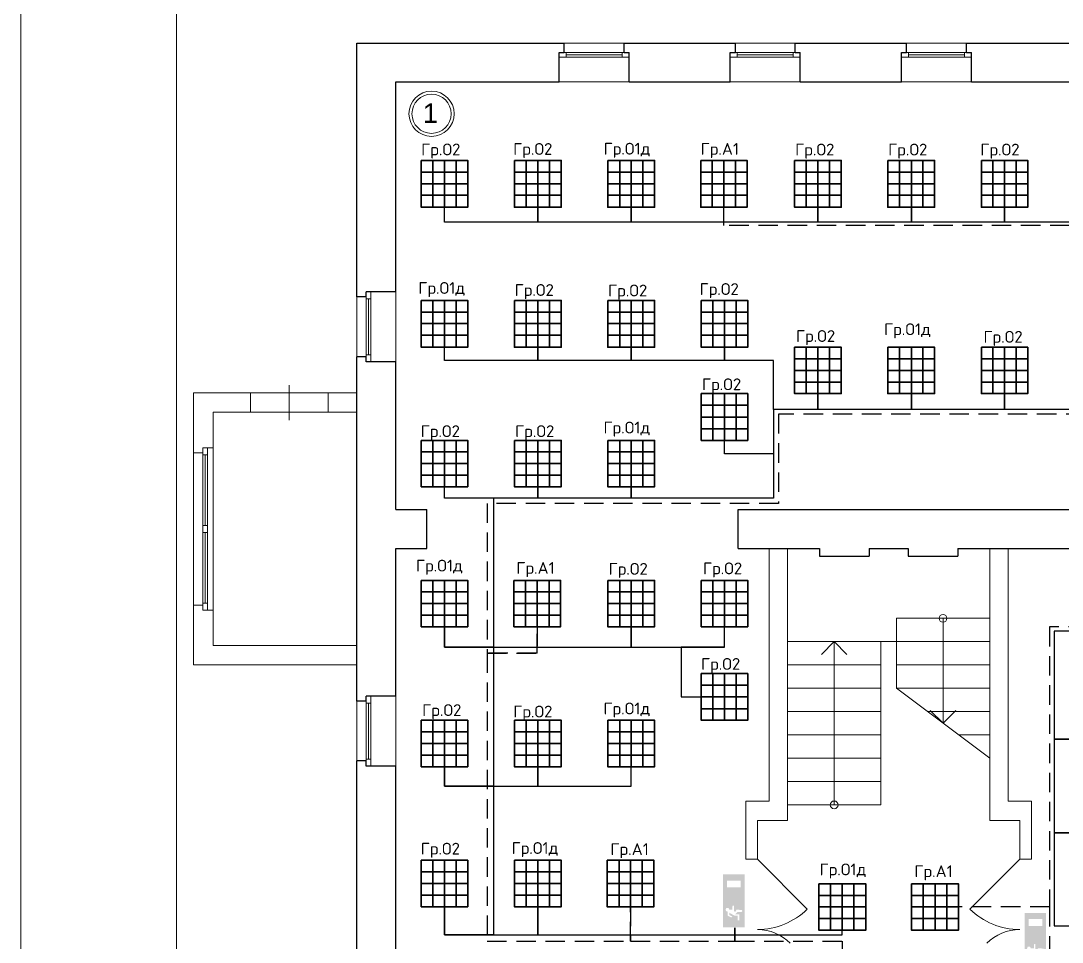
# Model space of a CAD drawing. Header units: metres. Extents: x -1525 to -1043, y -1331 to -1144.
# Drawn here: x -1460.46 to -1447.07, y -1213.35 to -1201.49 of the extents above; entities that cross this region are included whole.
import ezdxf
from ezdxf import colors
from ezdxf.entities.mleader import LeaderData, LeaderLine
from ezdxf.enums import TextEntityAlignment as Align
from ezdxf.math import Vec2, Vec3

# ---------------------------------------------------------------- set-up
doc = ezdxf.new("R2010")
doc.units = ezdxf.units.M
doc.header["$MEASUREMENT"] = 0
doc.linetypes.add('( Hidden )', pattern=[0.375, 0.25, -0.125])
doc.layers.add('_ЭОМ', color=10, linetype='Continuous', lineweight=30)
doc.layers.add('ЭС', color=5, linetype='Continuous', lineweight=30)
doc.layers.add('PDF _ITAB-light', color=3, linetype='Continuous')
doc.styles.get("Standard").update_dxf_attribs({"font": 'txt.shx', "width": 0.8, "height": 0.0025})
doc.styles.add('Style-Arial', font='arial.ttf')

# ---------------------------------------------------------------- blocks, each defined once
blk = doc.blocks.new('*U5')
at = {"color": 7, "linetype": 'Continuous', "lineweight": 13}
blk.add_line((-12.487, 20.002), (-12.487, -19.998), dxfattribs=at)
at = {"color": 7, "linetype": 'Continuous', "lineweight": 0, "flags": 128}
blk.add_lwpolyline([(14.513, 20.502), (-14.487, 20.502), (-14.487, -20.498), (14.513, -20.498), (14.513, 20.502)], close=True, dxfattribs=at)
blk = doc.blocks.new('*U11')
at = {"color": 7, "linetype": 'Continuous', "lineweight": 13}
for radius in [0.291, 0.252]:
    blk.add_circle((0, 0), radius, dxfattribs=at)
at = {"color": 7, "linetype": 'Continuous', "lineweight": 13, "style": 'Style-Arial'}
blk.add_text('1', height=0.25, dxfattribs=at).set_placement((-0.113, 0.133), align=Align.TOP_LEFT)

msp = doc.modelspace()

# ---------------------------------------------------------------- hatches: boundary and pattern name
at = {"ltscale": 10}
h = msp.add_hatch(color=1, dxfattribs=at)
h.set_gradient(color1=(29, 246, 9), color2=(38, 246, 19), one_color=1, tint=0.52)
h.paths.add_polyline_path([(-1451.43007471, -1213.15455167), (-1451.15426668, -1213.15455167), (-1451.15426668, -1212.47489402), (-1451.43007471, -1212.47489402)])
h.paths.add_polyline_path([(-1451.30596021, -1212.87480178), (-1451.29216331, -1212.87480178), (-1451.29216331, -1212.94769934), (-1451.27246801, -1212.9575396), (-1451.25769285, -1212.92798927), (-1451.18746508, -1212.93307773), (-1451.18381702, -1212.94769934), (-1451.19367205, -1212.9575396), (-1451.24291768, -1212.9575396), (-1451.27246801, -1212.98708994), (-1451.22322239, -1212.98708994), (-1451.22322239, -1213.06590067), (-1451.24291768, -1213.06590067), (-1451.24291768, -1213.00680001), (-1451.28232305, -1213.00680001), (-1451.35126398, -1212.96739464), (-1451.35126398, -1212.99694497), (-1451.31187338, -1213.01664027), (-1451.32171364, -1213.02649531), (-1451.33156868, -1213.02649531), (-1451.37097405, -1213.00680001), (-1451.37293856, -1212.95360468), (-1451.39066935, -1212.94769934), (-1451.40052438, -1212.92798927), (-1451.39066935, -1212.90829398), (-1451.36111901, -1212.90829398), (-1451.35126398, -1212.92798927), (-1451.31187338, -1212.92798927), (-1451.31187338, -1212.88859868)], flags=16)
h.paths.add_polyline_path([(-1451.38081431, -1212.64234098), (-1451.38081431, -1212.55368998), (-1451.20351231, -1212.55368998), (-1451.20351231, -1212.64234098)], flags=16)
h = msp.add_hatch(color=1, dxfattribs=at)
h.set_gradient(color1=(29, 246, 9), color2=(38, 246, 19), one_color=1, tint=0.52)
h.paths.add_polyline_path([(-1447.55364517, -1213.65097159), (-1447.27783714, -1213.65097159), (-1447.27783714, -1212.97131394), (-1447.55364517, -1212.97131394)])
h.paths.add_polyline_path([(-1447.42953067, -1213.37122169), (-1447.41573377, -1213.37122169), (-1447.41573377, -1213.44411926), (-1447.39603847, -1213.45395952), (-1447.38126331, -1213.42440919), (-1447.31103554, -1213.42949765), (-1447.30738748, -1213.44411926), (-1447.31724251, -1213.45395952), (-1447.36648814, -1213.45395952), (-1447.39603847, -1213.48350985), (-1447.34679284, -1213.48350985), (-1447.34679284, -1213.56232059), (-1447.36648814, -1213.56232059), (-1447.36648814, -1213.50321992), (-1447.40589351, -1213.50321992), (-1447.47483444, -1213.46381456), (-1447.47483444, -1213.49336489), (-1447.43544384, -1213.51306019), (-1447.4452841, -1213.52291522), (-1447.45513914, -1213.52291522), (-1447.49454451, -1213.50321992), (-1447.49650902, -1213.4500246), (-1447.5142398, -1213.44411926), (-1447.52409484, -1213.42440919), (-1447.5142398, -1213.40471389), (-1447.48468947, -1213.40471389), (-1447.47483444, -1213.42440919), (-1447.43544384, -1213.42440919), (-1447.43544384, -1213.38501859)], flags=16)
h.paths.add_polyline_path([(-1447.50438477, -1213.1387609), (-1447.50438477, -1213.0501099), (-1447.32708277, -1213.0501099), (-1447.32708277, -1213.1387609)], flags=16)

# ---------------------------------------------------------------- linework, layer by layer
at = {"lineweight": 30}
for p, q in [((-1456.13780448, -1201.78069515), (-1453.47280448, -1201.78069515)), ((-1456.13780448, -1205.04569515), (-1456.13780448, -1201.78069515)), ((-1452.70280448, -1201.78069515), (-1451.27280448, -1201.78069515)), ((-1450.50280448, -1201.78069515), (-1449.07280448, -1201.78069515)), ((-1448.30280448, -1201.78069515), (-1446.87280448, -1201.78069515)), ((-1455.63780448, -1202.28069515), (-1453.53780448, -1202.28069515)), ((-1455.63780448, -1204.98069515), (-1455.63780448, -1202.28069515)), ((-1452.63780448, -1202.28069515), (-1451.33780448, -1202.28069515)), ((-1450.43780448, -1202.28069515), (-1449.13780448, -1202.28069515)), ((-1448.23780448, -1202.28069515), (-1446.93780448, -1202.28069515)), ((-1456.13780448, -1210.24569515), (-1456.13780448, -1205.81569515)), ((-1455.63780448, -1207.78069515), (-1455.63780448, -1205.88069515)), ((-1455.63780448, -1210.18069515), (-1455.63780448, -1208.28069515)), ((-1456.13780448, -1214.28069515), (-1456.13780448, -1211.01569515)), ((-1455.63780448, -1213.78069515), (-1455.63780448, -1211.08069515))]:
    msp.add_line(p, q, dxfattribs=at)
at = {"color": 7, "linetype": 'Continuous', "lineweight": 30}
for p, q in [((-1453.47280448, -1201.90069515), (-1453.47280448, -1201.78069515)), ((-1452.70280448, -1201.90069515), (-1452.70280448, -1201.78069515)), ((-1451.27280448, -1201.90069515), (-1451.27280448, -1201.78069515)), ((-1450.50280448, -1201.90069515), (-1450.50280448, -1201.78069515)), ((-1449.07280448, -1201.90069515), (-1449.07280448, -1201.78069515)), ((-1448.30280448, -1201.90069515), (-1448.30280448, -1201.78069515)), ((-1453.53780448, -1202.28069515), (-1453.53780448, -1201.90069515)), ((-1453.53780448, -1201.90069515), (-1453.47280448, -1201.90069515)), ((-1452.70280448, -1201.90069515), (-1452.63780448, -1201.90069515)), ((-1452.63780448, -1202.28069515), (-1452.63780448, -1201.90069515)), ((-1451.33780448, -1202.28069515), (-1451.33780448, -1201.90069515)), ((-1451.33780448, -1201.90069515), (-1451.27280448, -1201.90069515)), ((-1450.50280448, -1201.90069515), (-1450.43780448, -1201.90069515)), ((-1450.43780448, -1202.28069515), (-1450.43780448, -1201.90069515)), ((-1449.13780448, -1202.28069515), (-1449.13780448, -1201.90069515)), ((-1449.13780448, -1201.90069515), (-1449.07280448, -1201.90069515)), ((-1448.30280448, -1201.90069515), (-1448.23780448, -1201.90069515)), ((-1448.23780448, -1202.28069515), (-1448.23780448, -1201.90069515)), ((-1455.63780448, -1204.98069515), (-1456.01780448, -1204.98069515)), ((-1456.01780448, -1205.04569515), (-1456.01780448, -1204.98069515)), ((-1456.01780448, -1205.04569515), (-1456.13780448, -1205.04569515)), ((-1456.01780448, -1205.81569515), (-1456.13780448, -1205.81569515)), ((-1456.01780448, -1205.88069515), (-1456.01780448, -1205.81569515)), ((-1455.63780448, -1205.88069515), (-1456.01780448, -1205.88069515)), ((-1455.63780448, -1207.78069515), (-1455.23780448, -1207.78069515)), ((-1455.23780448, -1208.28069515), (-1455.23780448, -1207.78069515)), ((-1451.23780448, -1207.78069515), (-1441.43780448, -1207.78069515)), ((-1451.23780448, -1208.28069515), (-1451.23780448, -1207.78069515)), ((-1455.63780448, -1208.28069515), (-1455.23780448, -1208.28069515)), ((-1451.23780448, -1208.28069515), (-1450.19280448, -1208.28069515)), ((-1450.19280448, -1208.28069515), (-1450.19280448, -1208.38069515)), ((-1449.55280448, -1208.28069515), (-1449.55280448, -1208.38069515)), ((-1449.55280448, -1208.28069515), (-1449.05280448, -1208.28069515)), ((-1449.05280448, -1208.28069515), (-1449.05280448, -1208.38069515)), ((-1448.41280448, -1208.28069515), (-1448.41280448, -1208.38069515)), ((-1448.41280448, -1208.28069515), (-1441.2306977, -1208.28069515)), ((-1450.19280448, -1208.38069515), (-1449.55280448, -1208.38069515)), ((-1449.05280448, -1208.38069515), (-1448.41280448, -1208.38069515)), ((-1455.63780448, -1210.18069515), (-1456.01780448, -1210.18069515)), ((-1456.01780448, -1210.24569515), (-1456.01780448, -1210.18069515)), ((-1456.01780448, -1210.24569515), (-1456.13780448, -1210.24569515)), ((-1456.01780448, -1211.01569515), (-1456.13780448, -1211.01569515)), ((-1456.01780448, -1211.08069515), (-1456.01780448, -1211.01569515)), ((-1455.63780448, -1211.08069515), (-1456.01780448, -1211.08069515))]:
    msp.add_line(p, q, dxfattribs=at)
at = {"color": 7, "linetype": 'Continuous', "lineweight": 0}
for p, q in [((-1453.47280448, -1201.78069515), (-1452.70280448, -1201.78069515)), ((-1451.27280448, -1201.78069515), (-1450.50280448, -1201.78069515)), ((-1449.07280448, -1201.78069515), (-1448.30280448, -1201.78069515)), ((-1453.44780448, -1201.90069515), (-1452.72780448, -1201.90069515)), ((-1453.44780448, -1201.93069515), (-1452.72780448, -1201.93069515)), ((-1451.24780448, -1201.90069515), (-1450.52780448, -1201.90069515)), ((-1451.24780448, -1201.93069515), (-1450.52780448, -1201.93069515)), ((-1449.04780448, -1201.90069515), (-1448.32780448, -1201.90069515)), ((-1449.04780448, -1201.93069515), (-1448.32780448, -1201.93069515)), ((-1452.72780448, -1201.96069515), (-1453.44780448, -1201.96069515)), ((-1450.52780448, -1201.96069515), (-1451.24780448, -1201.96069515)), ((-1448.32780448, -1201.96069515), (-1449.04780448, -1201.96069515)), ((-1453.53780448, -1202.28069515), (-1452.63780448, -1202.28069515)), ((-1451.33780448, -1202.28069515), (-1450.43780448, -1202.28069515)), ((-1449.13780448, -1202.28069515), (-1448.23780448, -1202.28069515)), ((-1455.63780448, -1205.88069515), (-1455.63780448, -1204.98069515)), ((-1456.13780448, -1205.81569515), (-1456.13780448, -1205.04569515)), ((-1456.01780448, -1205.79069515), (-1456.01780448, -1205.07069515)), ((-1455.98780448, -1205.79069515), (-1455.98780448, -1205.07069515)), ((-1455.95780448, -1205.07069515), (-1455.95780448, -1205.79069515)), ((-1457.00780448, -1206.18069515), (-1457.00780448, -1206.63069515)), ((-1457.98780448, -1209.07569515), (-1457.98780448, -1206.98569515)), ((-1458.23780448, -1207.05069515), (-1458.23780448, -1209.01069515)), ((-1458.11780448, -1208.98569515), (-1458.11780448, -1207.07569515)), ((-1458.08780448, -1207.98569515), (-1458.08780448, -1207.07569515)), ((-1458.05780448, -1207.07569515), (-1458.05780448, -1208.98569515)), ((-1458.08780448, -1208.98569515), (-1458.08780448, -1208.07569515)), ((-1448.60280448, -1209.18069515), (-1448.60280448, -1210.53069515)), ((-1450.16768378, -1209.64557445), (-1450.00280448, -1209.48069515)), ((-1450.00280448, -1211.58069515), (-1450.00280448, -1209.48069515)), ((-1449.83792518, -1209.64557445), (-1450.00280448, -1209.48069515)), ((-1449.20280448, -1209.48069515), (-1448.00280448, -1209.48069515)), ((-1450.60280448, -1209.78069515), (-1449.40280448, -1209.78069515)), ((-1449.20280448, -1209.78069515), (-1448.00280448, -1209.78069515)), ((-1450.60280448, -1210.08069515), (-1449.40280448, -1210.08069515)), ((-1449.20280448, -1210.08069515), (-1448.00280448, -1210.08069515)), ((-1449.20280448, -1210.08069515), (-1448.00280448, -1210.98069515)), ((-1455.63780448, -1211.08069515), (-1455.63780448, -1210.18069515)), ((-1456.13780448, -1211.01569515), (-1456.13780448, -1210.24569515)), ((-1456.01780448, -1210.99069515), (-1456.01780448, -1210.27069515)), ((-1455.98780448, -1210.99069515), (-1455.98780448, -1210.27069515)), ((-1455.95780448, -1210.27069515), (-1455.95780448, -1210.99069515)), ((-1448.76768378, -1210.36581585), (-1448.60280448, -1210.53069515)), ((-1448.43792518, -1210.36581585), (-1448.60280448, -1210.53069515)), ((-1450.60280448, -1210.38069515), (-1449.40280448, -1210.38069515)), ((-1448.80280448, -1210.38069515), (-1448.00280448, -1210.38069515)), ((-1450.60280448, -1210.68069515), (-1449.40280448, -1210.68069515)), ((-1448.40280448, -1210.68069515), (-1448.00280448, -1210.68069515)), ((-1450.60280448, -1210.98069515), (-1449.40280448, -1210.98069515)), ((-1450.60280448, -1211.28069515), (-1449.40280448, -1211.28069515))]:
    msp.add_line(p, q, dxfattribs=at)
at = {"color": 7, "linetype": 'Continuous', "lineweight": 13}
for p, q in [((-1458.23780448, -1206.28069515), (-1457.50780448, -1206.28069515)), ((-1458.23780448, -1207.05069515), (-1458.23780448, -1206.28069515)), ((-1457.50780448, -1206.53069515), (-1457.50780448, -1206.28069515)), ((-1456.50780448, -1206.53069515), (-1456.50780448, -1206.28069515)), ((-1456.50780448, -1206.28069515), (-1456.13780448, -1206.28069515)), ((-1457.98780448, -1206.53069515), (-1457.50780448, -1206.53069515)), ((-1457.98780448, -1206.98569515), (-1457.98780448, -1206.53069515)), ((-1456.50780448, -1206.53069515), (-1456.13780448, -1206.53069515)), ((-1458.11780448, -1206.98569515), (-1457.98780448, -1206.98569515)), ((-1458.11780448, -1207.05069515), (-1458.11780448, -1206.98569515)), ((-1458.23780448, -1207.05069515), (-1458.11780448, -1207.05069515)), ((-1450.83780448, -1211.53069515), (-1450.83780448, -1208.28069515)), ((-1450.60280448, -1211.78069515), (-1450.60280448, -1208.28069515)), ((-1448.00280448, -1211.78069515), (-1448.00280448, -1208.28069515)), ((-1447.76780448, -1208.28069515), (-1447.76780448, -1211.53069515)), ((-1458.23780448, -1209.78069515), (-1458.23780448, -1209.01069515)), ((-1458.23780448, -1209.01069515), (-1458.11780448, -1209.01069515)), ((-1458.11780448, -1209.07569515), (-1458.11780448, -1209.01069515)), ((-1458.11780448, -1209.07569515), (-1457.98780448, -1209.07569515)), ((-1457.98780448, -1209.53069515), (-1457.98780448, -1209.07569515)), ((-1449.20280448, -1210.08069515), (-1449.20280448, -1209.18069515)), ((-1449.20280448, -1209.18069515), (-1448.00280448, -1209.18069515)), ((-1457.98780448, -1209.53069515), (-1456.13780448, -1209.53069515)), ((-1450.60280448, -1209.48069515), (-1449.20280448, -1209.48069515)), ((-1449.40280448, -1211.58069515), (-1449.40280448, -1209.48069515)), ((-1458.23780448, -1209.78069515), (-1456.13780448, -1209.78069515)), ((-1451.13780448, -1212.28069515), (-1451.13780448, -1211.53069515)), ((-1451.13780448, -1211.53069515), (-1450.83780448, -1211.53069515)), ((-1447.76780448, -1211.53069515), (-1447.46780448, -1211.53069515)), ((-1447.46780448, -1211.53069515), (-1447.46780448, -1212.28069515)), ((-1450.60280448, -1211.58069515), (-1449.40280448, -1211.58069515)), ((-1450.98780448, -1212.28069515), (-1450.98780448, -1211.78069515)), ((-1450.98780448, -1211.78069515), (-1450.60280448, -1211.78069515)), ((-1448.00280448, -1211.78069515), (-1447.61780448, -1211.78069515)), ((-1447.61780448, -1212.28069515), (-1447.61780448, -1211.78069515)), ((-1451.13780448, -1212.28069515), (-1450.98780448, -1212.28069515)), ((-1450.98780448, -1212.28069515), (-1450.34859834, -1212.91990129)), ((-1447.61780448, -1212.28069515), (-1448.25701062, -1212.91990129)), ((-1447.46615195, -1212.27991126), (-1447.61615195, -1212.27991126))]:
    msp.add_line(p, q, dxfattribs=at)
at = {"color": 7, "linetype": 'Continuous', "lineweight": 13, "flags": 128}
for points in [[(-1453.53780448, -1201.90069515), (-1453.44780448, -1201.90069515), (-1453.44780448, -1201.96069515), (-1453.53780448, -1201.96069515), (-1453.53780448, -1201.90069515)], [(-1452.63780448, -1201.90069515), (-1452.72780448, -1201.90069515), (-1452.72780448, -1201.96069515), (-1452.63780448, -1201.96069515), (-1452.63780448, -1201.90069515)], [(-1451.33780448, -1201.90069515), (-1451.24780448, -1201.90069515), (-1451.24780448, -1201.96069515), (-1451.33780448, -1201.96069515), (-1451.33780448, -1201.90069515)], [(-1450.43780448, -1201.90069515), (-1450.52780448, -1201.90069515), (-1450.52780448, -1201.96069515), (-1450.43780448, -1201.96069515), (-1450.43780448, -1201.90069515)], [(-1449.13780448, -1201.90069515), (-1449.04780448, -1201.90069515), (-1449.04780448, -1201.96069515), (-1449.13780448, -1201.96069515), (-1449.13780448, -1201.90069515)], [(-1448.23780448, -1201.90069515), (-1448.32780448, -1201.90069515), (-1448.32780448, -1201.96069515), (-1448.23780448, -1201.96069515), (-1448.23780448, -1201.90069515)], [(-1456.01780448, -1204.98069515), (-1456.01780448, -1205.07069515), (-1455.95780448, -1205.07069515), (-1455.95780448, -1204.98069515), (-1456.01780448, -1204.98069515)], [(-1456.01780448, -1205.88069515), (-1456.01780448, -1205.79069515), (-1455.95780448, -1205.79069515), (-1455.95780448, -1205.88069515), (-1456.01780448, -1205.88069515)], [(-1458.11780448, -1206.98569515), (-1458.11780448, -1207.07569515), (-1458.05780448, -1207.07569515), (-1458.05780448, -1206.98569515), (-1458.11780448, -1206.98569515)], [(-1458.11780448, -1207.98569515), (-1458.11780448, -1208.07569515), (-1458.05780448, -1208.07569515), (-1458.05780448, -1207.98569515), (-1458.11780448, -1207.98569515)], [(-1458.11780448, -1209.07569515), (-1458.11780448, -1208.98569515), (-1458.05780448, -1208.98569515), (-1458.05780448, -1209.07569515), (-1458.11780448, -1209.07569515)], [(-1456.01780448, -1210.18069515), (-1456.01780448, -1210.27069515), (-1455.95780448, -1210.27069515), (-1455.95780448, -1210.18069515), (-1456.01780448, -1210.18069515)], [(-1456.01780448, -1211.08069515), (-1456.01780448, -1210.99069515), (-1455.95780448, -1210.99069515), (-1455.95780448, -1211.08069515), (-1456.01780448, -1211.08069515)]]:
    msp.add_lwpolyline(points, close=True, dxfattribs=at)
at = {"color": 7, "linetype": 'Continuous', "lineweight": 0, "flags": 128}
msp.add_lwpolyline([(-1457.50780448, -1206.28069515), (-1456.50780448, -1206.28069515), (-1456.50780448, -1206.53069515), (-1457.50780448, -1206.53069515), (-1457.50780448, -1206.28069515)], close=True, dxfattribs=at)
at = {"color": 7, "linetype": 'Continuous', "lineweight": 0}
for centre in [(-1448.60280448, -1209.18069515), (-1450.00280448, -1211.58069515)]:
    msp.add_circle(centre, 0.05015181, dxfattribs=at)
for centre, radius, start, end in [((-1450.98780448, -1212.28069515), 0.90397399, 270, 315), ((-1450.98780448, -1213.78069515), 0.59602601, 45, 90)]:
    msp.add_arc(centre, radius, start, end, dxfattribs=at)
at = {"color": 7, "linetype": 'Continuous', "lineweight": 0, "extrusion": (0, 0, -1)}
for centre, radius, start, end in [((1447.61780448, -1212.28069515), 0.90397399, 270, 315), ((1447.61780448, -1213.78069515), 0.59602601, 45, 90)]:
    msp.add_arc(centre, radius, start, end, dxfattribs=at)
at = {"layer": 'PDF _ITAB-light', "linetype": 'Continuous', "lineweight": 35}
for points in [[(-1455.31138972, -1203.29158124), (-1454.71401614, -1203.29158124), (-1454.71401614, -1203.89299113), (-1455.31138972, -1203.89299113)], [(-1454.11260625, -1203.29158124), (-1453.51119635, -1203.29158124), (-1453.51119635, -1203.89299113), (-1454.11260625, -1203.89299113)], [(-1452.91382277, -1203.29158124), (-1452.31241288, -1203.29158124), (-1452.31241288, -1203.89299113), (-1452.91382277, -1203.89299113)], [(-1450.51221951, -1203.29158124), (-1449.91080962, -1203.29158124), (-1449.91080962, -1203.89299113), (-1450.51221951, -1203.89299113)], [(-1449.31343603, -1203.29158124), (-1448.71202614, -1203.29158124), (-1448.71202614, -1203.89299113), (-1449.31343603, -1203.89299113)], [(-1448.11061625, -1203.29158124), (-1447.51324267, -1203.29158124), (-1447.51324267, -1203.89299113), (-1448.11061625, -1203.89299113)], [(-1455.31138972, -1203.59026803), (-1454.71401614, -1203.59026803)], [(-1454.11260625, -1203.59026803), (-1453.51119635, -1203.59026803)], [(-1452.91382277, -1203.59026803), (-1452.31241288, -1203.59026803)], [(-1450.51221951, -1203.59026803), (-1449.91080962, -1203.59026803)], [(-1449.31343603, -1203.59026803), (-1448.71202614, -1203.59026803)], [(-1448.11061625, -1203.59026803), (-1447.51324267, -1203.59026803)], [(-1455.31138972, -1205.09177461), (-1454.71401614, -1205.09177461), (-1454.71401614, -1205.6931845), (-1455.31138972, -1205.6931845)], [(-1454.11260625, -1205.09177461), (-1453.51119635, -1205.09177461), (-1453.51119635, -1205.6931845), (-1454.11260625, -1205.6931845)], [(-1452.91382277, -1205.09177461), (-1452.31241288, -1205.09177461), (-1452.31241288, -1205.6931845), (-1452.91382277, -1205.6931845)], [(-1451.71100299, -1205.09177461), (-1451.1136294, -1205.09177461), (-1451.1136294, -1205.6931845), (-1451.71100299, -1205.6931845)], [(-1455.31138972, -1205.3904614), (-1454.71401614, -1205.3904614)], [(-1454.11260625, -1205.3904614), (-1453.51119635, -1205.3904614)], [(-1452.91382277, -1205.3904614), (-1452.31241288, -1205.3904614)], [(-1451.71100299, -1205.3904614), (-1451.1136294, -1205.3904614)], [(-1450.51221951, -1205.6931845), (-1449.91080962, -1205.6931845), (-1449.91080962, -1206.29055808), (-1450.51221951, -1206.29055808)], [(-1449.31343603, -1205.6931845), (-1448.71202614, -1205.6931845), (-1448.71202614, -1206.29055808), (-1449.31343603, -1206.29055808)], [(-1448.11061625, -1205.6931845), (-1447.51324267, -1205.6931845), (-1447.51324267, -1206.29055808), (-1448.11061625, -1206.29055808)], [(-1450.51221951, -1205.99187129), (-1449.91080962, -1205.99187129)], [(-1449.31343603, -1205.99187129), (-1448.71202614, -1205.99187129)], [(-1448.11061625, -1205.99187129), (-1447.51324267, -1205.99187129)], [(-1451.71100299, -1206.29055808), (-1451.1136294, -1206.29055808), (-1451.1136294, -1206.89196798), (-1451.71100299, -1206.89196798)], [(-1451.71100299, -1206.59328118), (-1451.1136294, -1206.59328118)], [(-1455.31138972, -1206.89196798), (-1454.71401614, -1206.89196798), (-1454.71401614, -1207.48934156), (-1455.31138972, -1207.48934156)], [(-1454.11260625, -1206.89196798), (-1453.51119635, -1206.89196798), (-1453.51119635, -1207.48934156), (-1454.11260625, -1207.48934156)], [(-1452.91382277, -1206.89196798), (-1452.31241288, -1206.89196798), (-1452.31241288, -1207.48934156), (-1452.91382277, -1207.48934156)], [(-1455.31138972, -1207.19065477), (-1454.71401614, -1207.19065477)], [(-1454.11260625, -1207.19065477), (-1453.51119635, -1207.19065477)], [(-1452.91382277, -1207.19065477), (-1452.31241288, -1207.19065477)], [(-1455.31138972, -1208.69216134), (-1454.71401614, -1208.69216134), (-1454.71401614, -1209.28953493), (-1455.31138972, -1209.28953493)], [(-1452.91382277, -1208.69216134), (-1452.31241288, -1208.69216134), (-1452.31241288, -1209.28953493), (-1452.91382277, -1209.28953493)], [(-1451.71100299, -1208.69216134), (-1451.1136294, -1208.69216134), (-1451.1136294, -1209.28953493), (-1451.71100299, -1209.28953493)], [(-1455.31138972, -1208.99084814), (-1454.71401614, -1208.99084814)], [(-1452.91382277, -1208.99084814), (-1452.31241288, -1208.99084814)], [(-1451.71100299, -1208.99084814), (-1451.1136294, -1208.99084814)], [(-1451.71100299, -1209.89094482), (-1451.1136294, -1209.89094482), (-1451.1136294, -1210.49235471), (-1451.71100299, -1210.49235471)], [(-1451.71100299, -1210.18963161), (-1451.1136294, -1210.18963161)], [(-1455.31138972, -1210.49235471), (-1454.71401614, -1210.49235471), (-1454.71401614, -1211.0897283), (-1455.31138972, -1211.0897283)], [(-1454.11260625, -1210.49235471), (-1453.51119635, -1210.49235471), (-1453.51119635, -1211.0897283), (-1454.11260625, -1211.0897283)], [(-1452.91382277, -1210.49235471), (-1452.31241288, -1210.49235471), (-1452.31241288, -1211.0897283), (-1452.91382277, -1211.0897283)], [(-1455.31138972, -1210.7910415), (-1454.71401614, -1210.7910415)], [(-1454.11260625, -1210.7910415), (-1453.51119635, -1210.7910415)], [(-1452.91382277, -1210.7910415), (-1452.31241288, -1210.7910415)], [(-1455.31138972, -1212.29254808), (-1454.71401614, -1212.29254808), (-1454.71401614, -1212.88992166), (-1455.31138972, -1212.88992166)], [(-1454.11260625, -1212.29254808), (-1453.51119635, -1212.29254808), (-1453.51119635, -1212.88992166), (-1454.11260625, -1212.88992166)], [(-1455.31138972, -1212.59123487), (-1454.71401614, -1212.59123487)], [(-1454.11260625, -1212.59123487), (-1453.51119635, -1212.59123487)], [(-1450.19820793, -1212.59470058), (-1449.59679804, -1212.59470058), (-1449.59679804, -1213.19207416), (-1450.19820793, -1213.19207416)], [(-1450.19820793, -1212.89338737), (-1449.59679804, -1212.89338737)]]:
    msp.add_lwpolyline(points, close=True, dxfattribs=at)
for points in [[(-1455.16204633, -1203.29158124), (-1455.16204633, -1203.89299113)], [(-1455.01270293, -1203.29158124), (-1455.01270293, -1203.89299113)], [(-1454.86335953, -1203.29158124), (-1454.86335953, -1203.89299113)], [(-1453.96326285, -1203.29158124), (-1453.96326285, -1203.89299113)], [(-1453.81391945, -1203.29158124), (-1453.81391945, -1203.89299113)], [(-1453.66053975, -1203.29158124), (-1453.66053975, -1203.89299113)], [(-1452.76044307, -1203.29158124), (-1452.76044307, -1203.89299113)], [(-1452.61109967, -1203.29158124), (-1452.61109967, -1203.89299113)], [(-1452.46175627, -1203.29158124), (-1452.46175627, -1203.89299113)], [(-1450.36287611, -1203.29158124), (-1450.36287611, -1203.89299113)], [(-1450.21353272, -1203.29158124), (-1450.21353272, -1203.89299113)], [(-1450.06418932, -1203.29158124), (-1450.06418932, -1203.89299113)], [(-1449.16409264, -1203.29158124), (-1449.16409264, -1203.89299113)], [(-1449.01071293, -1203.29158124), (-1449.01071293, -1203.89299113)], [(-1448.86136954, -1203.29158124), (-1448.86136954, -1203.89299113)], [(-1447.96127285, -1203.29158124), (-1447.96127285, -1203.89299113)], [(-1447.81192946, -1203.29158124), (-1447.81192946, -1203.89299113)], [(-1447.66258606, -1203.29158124), (-1447.66258606, -1203.89299113)], [(-1454.71401614, -1203.44092464), (-1455.31138972, -1203.44092464)], [(-1453.51119635, -1203.44092464), (-1454.11260625, -1203.44092464)], [(-1452.31241288, -1203.44092464), (-1452.91382277, -1203.44092464)], [(-1449.91080962, -1203.44092464), (-1450.51221951, -1203.44092464)], [(-1448.71202614, -1203.44092464), (-1449.31343603, -1203.44092464)], [(-1447.51324267, -1203.44092464), (-1448.11061625, -1203.44092464)], [(-1454.71401614, -1203.73961143), (-1455.31138972, -1203.73961143)], [(-1453.51119635, -1203.73961143), (-1454.11260625, -1203.73961143)], [(-1452.31241288, -1203.73961143), (-1452.91382277, -1203.73961143)], [(-1449.91080962, -1203.73961143), (-1450.51221951, -1203.73961143)], [(-1448.71202614, -1203.73961143), (-1449.31343603, -1203.73961143)], [(-1447.51324267, -1203.73961143), (-1448.11061625, -1203.73961143)], [(-1455.16204633, -1205.09177461), (-1455.16204633, -1205.6931845)], [(-1455.01270293, -1205.09177461), (-1455.01270293, -1205.6931845)], [(-1454.86335953, -1205.09177461), (-1454.86335953, -1205.6931845)], [(-1453.96326285, -1205.09177461), (-1453.96326285, -1205.6931845)], [(-1453.81391945, -1205.09177461), (-1453.81391945, -1205.6931845)], [(-1453.66053975, -1205.09177461), (-1453.66053975, -1205.6931845)], [(-1452.76044307, -1205.09177461), (-1452.76044307, -1205.6931845)], [(-1452.61109967, -1205.09177461), (-1452.61109967, -1205.6931845)], [(-1452.46175627, -1205.09177461), (-1452.46175627, -1205.6931845)], [(-1451.56165959, -1205.09177461), (-1451.56165959, -1205.6931845)], [(-1451.41231619, -1205.09177461), (-1451.41231619, -1205.6931845)], [(-1451.2629728, -1205.09177461), (-1451.2629728, -1205.6931845)], [(-1454.71401614, -1205.241118), (-1455.31138972, -1205.241118)], [(-1453.51119635, -1205.241118), (-1454.11260625, -1205.241118)], [(-1452.31241288, -1205.241118), (-1452.91382277, -1205.241118)], [(-1451.1136294, -1205.241118), (-1451.71100299, -1205.241118)], [(-1454.71401614, -1205.5398048), (-1455.31138972, -1205.5398048)], [(-1453.51119635, -1205.5398048), (-1454.11260625, -1205.5398048)], [(-1452.31241288, -1205.5398048), (-1452.91382277, -1205.5398048)], [(-1451.1136294, -1205.5398048), (-1451.71100299, -1205.5398048)], [(-1450.36287611, -1205.6931845), (-1450.36287611, -1206.29055808)], [(-1450.21353272, -1205.6931845), (-1450.21353272, -1206.29055808)], [(-1450.06418932, -1205.6931845), (-1450.06418932, -1206.29055808)], [(-1449.16409264, -1205.6931845), (-1449.16409264, -1206.29055808)], [(-1449.01071293, -1205.6931845), (-1449.01071293, -1206.29055808)], [(-1448.86136954, -1205.6931845), (-1448.86136954, -1206.29055808)], [(-1447.96127285, -1205.6931845), (-1447.96127285, -1206.29055808)], [(-1447.81192946, -1205.6931845), (-1447.81192946, -1206.29055808)], [(-1447.66258606, -1205.6931845), (-1447.66258606, -1206.29055808)], [(-1449.91080962, -1205.8425279), (-1450.51221951, -1205.8425279)], [(-1448.71202614, -1205.8425279), (-1449.31343603, -1205.8425279)], [(-1447.51324267, -1205.8425279), (-1448.11061625, -1205.8425279)], [(-1449.91080962, -1206.14121469), (-1450.51221951, -1206.14121469)], [(-1448.71202614, -1206.14121469), (-1449.31343603, -1206.14121469)], [(-1447.51324267, -1206.14121469), (-1448.11061625, -1206.14121469)], [(-1451.56165959, -1206.29055808), (-1451.56165959, -1206.89196798)], [(-1451.41231619, -1206.29055808), (-1451.41231619, -1206.89196798)], [(-1451.2629728, -1206.29055808), (-1451.2629728, -1206.89196798)], [(-1451.1136294, -1206.43990148), (-1451.71100299, -1206.43990148)], [(-1451.1136294, -1206.74262458), (-1451.71100299, -1206.74262458)], [(-1455.16204633, -1206.89196798), (-1455.16204633, -1207.48934156)], [(-1455.01270293, -1206.89196798), (-1455.01270293, -1207.48934156)], [(-1454.86335953, -1206.89196798), (-1454.86335953, -1207.48934156)], [(-1453.96326285, -1206.89196798), (-1453.96326285, -1207.48934156)], [(-1453.81391945, -1206.89196798), (-1453.81391945, -1207.48934156)], [(-1453.66053975, -1206.89196798), (-1453.66053975, -1207.48934156)], [(-1452.76044307, -1206.89196798), (-1452.76044307, -1207.48934156)], [(-1452.61109967, -1206.89196798), (-1452.61109967, -1207.48934156)], [(-1452.46175627, -1206.89196798), (-1452.46175627, -1207.48934156)], [(-1454.71401614, -1207.04131137), (-1455.31138972, -1207.04131137)], [(-1453.51119635, -1207.04131137), (-1454.11260625, -1207.04131137)], [(-1452.31241288, -1207.04131137), (-1452.91382277, -1207.04131137)], [(-1454.71401614, -1207.33999816), (-1455.31138972, -1207.33999816)], [(-1453.51119635, -1207.33999816), (-1454.11260625, -1207.33999816)], [(-1452.31241288, -1207.33999816), (-1452.91382277, -1207.33999816)], [(-1455.16204633, -1208.69216134), (-1455.16204633, -1209.28953493)], [(-1455.01270293, -1208.69216134), (-1455.01270293, -1209.28953493)], [(-1454.86335953, -1208.69216134), (-1454.86335953, -1209.28953493)], [(-1452.76044307, -1208.69216134), (-1452.76044307, -1209.28953493)], [(-1452.61109967, -1208.69216134), (-1452.61109967, -1209.28953493)], [(-1452.46175627, -1208.69216134), (-1452.46175627, -1209.28953493)], [(-1451.56165959, -1208.69216134), (-1451.56165959, -1209.28953493)], [(-1451.41231619, -1208.69216134), (-1451.41231619, -1209.28953493)], [(-1451.2629728, -1208.69216134), (-1451.2629728, -1209.28953493)], [(-1454.71401614, -1208.84150474), (-1455.31138972, -1208.84150474)], [(-1452.31241288, -1208.84150474), (-1452.91382277, -1208.84150474)], [(-1451.1136294, -1208.84150474), (-1451.71100299, -1208.84150474)], [(-1454.71401614, -1209.14019153), (-1455.31138972, -1209.14019153)], [(-1452.31241288, -1209.14019153), (-1452.91382277, -1209.14019153)], [(-1451.1136294, -1209.14019153), (-1451.71100299, -1209.14019153)], [(-1451.56165959, -1209.89094482), (-1451.56165959, -1210.49235471)], [(-1451.41231619, -1209.89094482), (-1451.41231619, -1210.49235471)], [(-1451.2629728, -1209.89094482), (-1451.2629728, -1210.49235471)], [(-1451.1136294, -1210.04028822), (-1451.71100299, -1210.04028822)], [(-1451.1136294, -1210.34301132), (-1451.71100299, -1210.34301132)], [(-1455.16204633, -1210.49235471), (-1455.16204633, -1211.0897283)], [(-1455.01270293, -1210.49235471), (-1455.01270293, -1211.0897283)], [(-1454.86335953, -1210.49235471), (-1454.86335953, -1211.0897283)], [(-1453.96326285, -1210.49235471), (-1453.96326285, -1211.0897283)], [(-1453.81391945, -1210.49235471), (-1453.81391945, -1211.0897283)], [(-1453.66053975, -1210.49235471), (-1453.66053975, -1211.0897283)], [(-1452.76044307, -1210.49235471), (-1452.76044307, -1211.0897283)], [(-1452.61109967, -1210.49235471), (-1452.61109967, -1211.0897283)], [(-1452.46175627, -1210.49235471), (-1452.46175627, -1211.0897283)], [(-1454.71401614, -1210.64169811), (-1455.31138972, -1210.64169811)], [(-1453.51119635, -1210.64169811), (-1454.11260625, -1210.64169811)], [(-1452.31241288, -1210.64169811), (-1452.91382277, -1210.64169811)], [(-1454.71401614, -1210.9403849), (-1455.31138972, -1210.9403849)], [(-1453.51119635, -1210.9403849), (-1454.11260625, -1210.9403849)], [(-1452.31241288, -1210.9403849), (-1452.91382277, -1210.9403849)], [(-1455.16204633, -1212.29254808), (-1455.16204633, -1212.88992166)], [(-1455.01270293, -1212.29254808), (-1455.01270293, -1212.88992166)], [(-1454.86335953, -1212.29254808), (-1454.86335953, -1212.88992166)], [(-1453.96326285, -1212.29254808), (-1453.96326285, -1212.88992166)], [(-1453.81391945, -1212.29254808), (-1453.81391945, -1212.88992166)], [(-1453.66053975, -1212.29254808), (-1453.66053975, -1212.88992166)], [(-1454.71401614, -1212.44189148), (-1455.31138972, -1212.44189148)], [(-1453.51119635, -1212.44189148), (-1454.11260625, -1212.44189148)], [(-1450.04886454, -1212.59470058), (-1450.04886454, -1213.19207416)], [(-1449.89952114, -1212.59470058), (-1449.89952114, -1213.19207416)], [(-1449.75017775, -1212.59470058), (-1449.75017775, -1213.19207416)], [(-1454.71401614, -1212.74057827), (-1455.31138972, -1212.74057827)], [(-1453.51119635, -1212.74057827), (-1454.11260625, -1212.74057827)], [(-1449.59679804, -1212.74404397), (-1450.19820793, -1212.74404397)], [(-1449.59679804, -1213.04273077), (-1450.19820793, -1213.04273077)]]:
    msp.add_lwpolyline(points, dxfattribs=at)
at = {"layer": 'PDF _ITAB-light', "color": 1, "linetype": 'Continuous', "lineweight": 35}
for points in [[(-1451.7190756, -1203.29158124), (-1451.12170202, -1203.29158124), (-1451.12170202, -1203.89299113), (-1451.7190756, -1203.89299113)], [(-1451.7190756, -1203.59026803), (-1451.12170202, -1203.59026803)], [(-1454.12067886, -1208.69216134), (-1453.51926897, -1208.69216134), (-1453.51926897, -1209.28953493), (-1454.12067886, -1209.28953493)], [(-1454.12067886, -1208.99084814), (-1453.51926897, -1208.99084814)], [(-1452.92189539, -1212.29254808), (-1452.32048549, -1212.29254808), (-1452.32048549, -1212.88992166), (-1452.92189539, -1212.88992166)], [(-1452.92189539, -1212.59123487), (-1452.32048549, -1212.59123487)], [(-1449.00749707, -1212.59470058), (-1448.40608718, -1212.59470058), (-1448.40608718, -1213.19207416), (-1449.00749707, -1213.19207416)], [(-1449.00749707, -1212.89338737), (-1448.40608718, -1212.89338737)]]:
    msp.add_lwpolyline(points, close=True, dxfattribs=at)
for points in [[(-1451.56973221, -1203.29158124), (-1451.56973221, -1203.89299113)], [(-1451.42038881, -1203.29158124), (-1451.42038881, -1203.89299113)], [(-1451.27104541, -1203.29158124), (-1451.27104541, -1203.89299113)], [(-1451.12170202, -1203.44092464), (-1451.7190756, -1203.44092464)], [(-1451.12170202, -1203.73961143), (-1451.7190756, -1203.73961143)], [(-1453.97133547, -1208.69216134), (-1453.97133547, -1209.28953493)], [(-1453.82199207, -1208.69216134), (-1453.82199207, -1209.28953493)], [(-1453.66861237, -1208.69216134), (-1453.66861237, -1209.28953493)], [(-1453.51926897, -1208.84150474), (-1454.12067886, -1208.84150474)], [(-1453.51926897, -1209.14019153), (-1454.12067886, -1209.14019153)], [(-1452.76851568, -1212.29254808), (-1452.76851568, -1212.88992166)], [(-1452.61917229, -1212.29254808), (-1452.61917229, -1212.88992166)], [(-1452.46982889, -1212.29254808), (-1452.46982889, -1212.88992166)], [(-1452.32048549, -1212.44189148), (-1452.92189539, -1212.44189148)], [(-1448.85815368, -1212.59470058), (-1448.85815368, -1213.19207416)], [(-1448.70477397, -1212.59470058), (-1448.70477397, -1213.19207416)], [(-1448.55543058, -1212.59470058), (-1448.55543058, -1213.19207416)], [(-1452.32048549, -1212.74057827), (-1452.92189539, -1212.74057827)], [(-1448.40608718, -1212.74404397), (-1449.00749707, -1212.74404397)], [(-1448.40608718, -1213.04273077), (-1449.00749707, -1213.04273077)]]:
    msp.add_lwpolyline(points, dxfattribs=at)
at = {"layer": 'ЭС', "color": 1, "linetype": '( Hidden )', "lineweight": 30}
for points in [[(-1439.46599135, -1199.32267529), (-1439.46599135, -1204.12884818), (-1440.26470955, -1204.12884818), (-1440.26470955, -1203.89299113), (-1440.26470955, -1204.12884818), (-1440.97609302, -1204.12884818), (-1440.97609302, -1206.55402467), (-1443.02083186, -1206.55402467), (-1443.02083186, -1206.29055808), (-1443.02083186, -1206.55402467), (-1450.7184507, -1206.55402467), (-1450.7184507, -1207.70195185), (-1454.46325705, -1207.70195185), (-1454.46325705, -1209.62988776), (-1453.82199207, -1209.62988776), (-1453.82199207, -1209.28953493), (-1453.82199207, -1209.62988776), (-1454.46325705, -1209.62988776), (-1454.46325705, -1213.33388207), (-1452.61917229, -1213.33388207), (-1452.61917229, -1212.88992166), (-1452.61917229, -1213.33388207)], [(-1440.97609302, -1204.12884818), (-1451.42038881, -1204.12884818), (-1451.42038881, -1203.89299113)], [(-1445.23879906, -1209.29201157), (-1447.2333267, -1209.29201157), (-1447.2333267, -1212.89338737), (-1448.40608718, -1212.89338737)], [(-1447.2333267, -1212.89338737), (-1447.2333267, -1213.70034658), (-1447.40569911, -1213.70034658), (-1447.40569911, -1213.65469891)], [(-1452.61917229, -1213.33388207), (-1451.27860196, -1213.33388207), (-1451.27860196, -1213.16397358), (-1451.27860196, -1213.33388207), (-1449.90051119, -1213.33388207), (-1449.90051119, -1213.66610131), (-1449.59215393, -1213.66610131)]]:
    msp.add_lwpolyline(points, dxfattribs=at)
at = {"layer": 'ЭС', "color": 2, "linetype": 'Continuous', "lineweight": 30}
for points in [[(-1446.61314598, -1204.08320961), (-1447.81192946, -1204.08320961), (-1447.81192946, -1203.89299113), (-1447.81192946, -1204.08320961), (-1449.01071293, -1204.08320961), (-1449.01071293, -1203.89299113), (-1449.01071293, -1204.08320961), (-1450.21353272, -1204.08320961), (-1450.21353272, -1203.89299113), (-1450.21353272, -1204.08320961), (-1452.61109967, -1204.08320961), (-1452.61109967, -1203.89299113), (-1452.61109967, -1204.08320961), (-1453.81391945, -1204.08320961), (-1453.81391945, -1203.89299113), (-1453.81391945, -1204.08320961), (-1455.01270293, -1204.08320961), (-1455.01270293, -1203.89299113)], [(-1446.61314598, -1206.49497009), (-1447.81192946, -1206.49497009), (-1447.81192946, -1206.29055808), (-1447.81192946, -1206.49497009), (-1449.01071293, -1206.49497009), (-1449.01071293, -1206.29055808), (-1449.01071293, -1206.49497009), (-1450.21353272, -1206.49497009), (-1450.21353272, -1206.29055808), (-1450.21353272, -1206.49497009), (-1450.78365853, -1206.49497009), (-1450.78365853, -1205.94337057), (-1450.78365853, -1205.86377545), (-1451.41231619, -1205.86377545), (-1451.41231619, -1205.6931845), (-1451.41231619, -1205.86377545), (-1452.61109967, -1205.86377545), (-1452.61109967, -1205.6931845), (-1452.61109967, -1205.86377545), (-1453.81391945, -1205.86377545), (-1453.81391945, -1205.6931845), (-1453.81391945, -1205.86377545), (-1455.01270293, -1205.86377545), (-1455.01270293, -1205.6931845)], [(-1450.78365853, -1206.49497009), (-1450.78365853, -1207.06577202), (-1451.41231619, -1207.06577202), (-1451.41231619, -1206.89196798)], [(-1450.78365853, -1207.06577202), (-1450.78365853, -1207.63335335), (-1452.61109967, -1207.63335335), (-1452.61109967, -1207.48934156), (-1452.61109967, -1207.63335335), (-1453.81391945, -1207.63335335), (-1453.81391945, -1207.48934156), (-1453.81391945, -1207.63335335), (-1455.01270293, -1207.63335335), (-1455.01270293, -1207.48934156)], [(-1454.3803956, -1207.63335335), (-1454.3803956, -1209.54964322), (-1455.01270293, -1209.54964322), (-1455.01270293, -1209.28953493), (-1455.01270293, -1209.54964322), (-1454.3803956, -1209.54964322), (-1452.61109967, -1209.54964322), (-1452.61109967, -1209.28953493), (-1452.61109967, -1209.54964322), (-1451.41231619, -1209.54964322), (-1451.41231619, -1209.28953493)], [(-1454.3803956, -1207.63335335), (-1454.3803956, -1213.25101671), (-1454.3803956, -1213.25101671), (-1454.3803956, -1213.25101671)], [(-1445.18943456, -1209.34748568), (-1447.17539234, -1209.34748568), (-1447.17539234, -1210.73607365), (-1446.8185867, -1210.73607365), (-1447.17539234, -1210.73607365), (-1447.17539234, -1211.93889343), (-1446.8185867, -1211.93889343), (-1447.17539234, -1211.93889343), (-1447.17539234, -1213.13767691), (-1446.8185867, -1213.13767691)], [(-1451.41231619, -1209.54964322), (-1451.9717677, -1209.54964322), (-1451.9717677, -1210.18963161), (-1451.71100299, -1210.18963161)], [(-1454.3803956, -1211.33949404), (-1455.01270293, -1211.33949404), (-1455.01270293, -1211.0897283), (-1455.01270293, -1211.33949404), (-1454.3803956, -1211.33949404), (-1453.81391945, -1211.33949404), (-1453.81391945, -1211.0897283), (-1453.81391945, -1211.33949404), (-1452.61109967, -1211.33949404), (-1452.61109967, -1211.0897283)], [(-1454.3803956, -1213.25101671), (-1455.01270293, -1213.25101671), (-1455.01270293, -1212.88992166), (-1455.01270293, -1213.25101671), (-1454.3803956, -1213.25101671), (-1453.81391945, -1213.25101671), (-1453.81391945, -1212.88992166), (-1453.81391945, -1213.25101671), (-1449.89952114, -1213.25101671), (-1449.89952114, -1213.19207416)]]:
    msp.add_lwpolyline(points, dxfattribs=at)

# ---------------------------------------------------------------- block references
at = {"color": 7, "linetype": 'Continuous', "lineweight": 13}
for name, p in [('*U5', (-1445.97201322, -1211.60190241)), ('*U11', (-1455.17875619, -1202.69057485))]:
    msp.add_blockref(name, p, dxfattribs=at)

# ---------------------------------------------------------------- texts
at = {"layer": '_ЭОМ', "color": 7, "lineweight": 30}
for s, p in [('Гр.О2', (-1455.31300686, -1203.22541216)), ('Гр.О2', (-1454.13031325, -1203.21922456)), ('Гр.О1д', (-1452.96789314, -1203.21557044)), ('Гр.А1', (-1451.72071205, -1203.21825278)), ('Гр.О2', (-1450.50486992, -1203.22674982)), ('Гр.О2', (-1449.30965518, -1203.22674982)), ('Гр.О2', (-1448.12448549, -1203.22674982)), ('Гр.О1д', (-1455.35010063, -1205.00738398)), ('Гр.О2', (-1454.11159086, -1205.03344353)), ('Гр.О2', (-1451.73381848, -1205.02106834)), ('Гр.О2', (-1452.91032032, -1205.03963113)), ('Гр.О1д', (-1449.36203551, -1205.53796836)), ('Гр.О2', (-1450.49482487, -1205.6253254)), ('Гр.О2', (-1448.08431006, -1205.63536146)), ('Гр.О2', (-1451.70285799, -1206.24617858)), ('Гр.О2', (-1455.31895831, -1206.84926834)), ('Гр.О2', (-1454.10530421, -1206.84926834)), ('Гр.О1д', (-1452.96954544, -1206.80273221)), ('Гр.О1д', (-1455.37981676, -1208.57843378)), ('Гр.А1', (-1454.08995707, -1208.60847123)), ('Гр.О2', (-1452.9038376, -1208.62022273)), ('Гр.О2', (-1451.6901835, -1208.61403578)), ('Гр.О2', (-1451.71498699, -1209.84329635)), ('Гр.О2', (-1455.30022327, -1210.43728869)), ('Гр.О2', (-1454.12991322, -1210.45585147)), ('Гр.О1д', (-1452.96985534, -1210.41598708)), ('Гр.О2', (-1455.31879862, -1212.21926699)), ('Гр.О1д', (-1454.15072905, -1212.21121443)), ('Гр.А1', (-1452.88007318, -1212.22529867)), ('Гр.О1д', (-1450.19172797, -1212.486326)), ('Гр.А1', (-1448.97267727, -1212.50967891))]:
    msp.add_text(s, height=0.151396124, dxfattribs=at).set_placement(p)

# ---------------------------------------------------------------- leaders
at = {"layer": 'ЭС', "color": 0, "linetype": 'Continuous', "lineweight": 0}
ml = msp.add_multileader_mtext('Standard', dxfattribs=at)
ml.set_content('Гр.О4\\P3 - Светильник \\Pтрековый на \\Pшинопроводе')
ml.set_leader_properties()
ml.build(insert=Vec2(0, 0))
ml.multileader.update_dxf_attribs({"text_right_attachment_type": 6, "dogleg_length": 0.36, "arrow_head_size": 0.18})
ctx = ml.context
ctx.base_point, ctx.char_height, ctx.arrow_head_size, ctx.landing_gap_size, ctx.plane_origin = Vec3(-1448.65410213, -1200.15907548), 0.18, 0.18, 0.09, Vec3(-1442.53554146, -1200.44009226)
ctx.right_attachment, ctx.text_align_type = 6, 2
notes = []
notes.append((ctx, [(1, (1, 1, 0), (-1446.49799487, -1200.27007548), (-1, 0), 0.03210727, [(0, [(-1442.64042665, -1200.65348357)], 0, [])])]))
ctx.mtext.insert, ctx.mtext.alignment, ctx.mtext.flow_direction = Vec3(-1446.62010213, -1200.05407548), 3, 5
for ctx, leaders in notes:
    for number, flags, end, landing, length, lines in leaders:
        leader = LeaderData()
        leader.index, (leader.has_last_leader_line, leader.has_dogleg_vector, leader.attachment_direction) = number, flags
        leader.last_leader_point, leader.dogleg_vector, leader.dogleg_length = Vec3(end), Vec3(landing), length
        for number, points, colour, breaks in lines:
            line = LeaderLine()
            line.index, line.vertices, line.color, line.breaks = number, Vec3.list(points), colors.encode_raw_color(colour), breaks
            leader.lines.append(line)
        ctx.leaders.append(leader)

doc.saveas('drawing.dxf')
